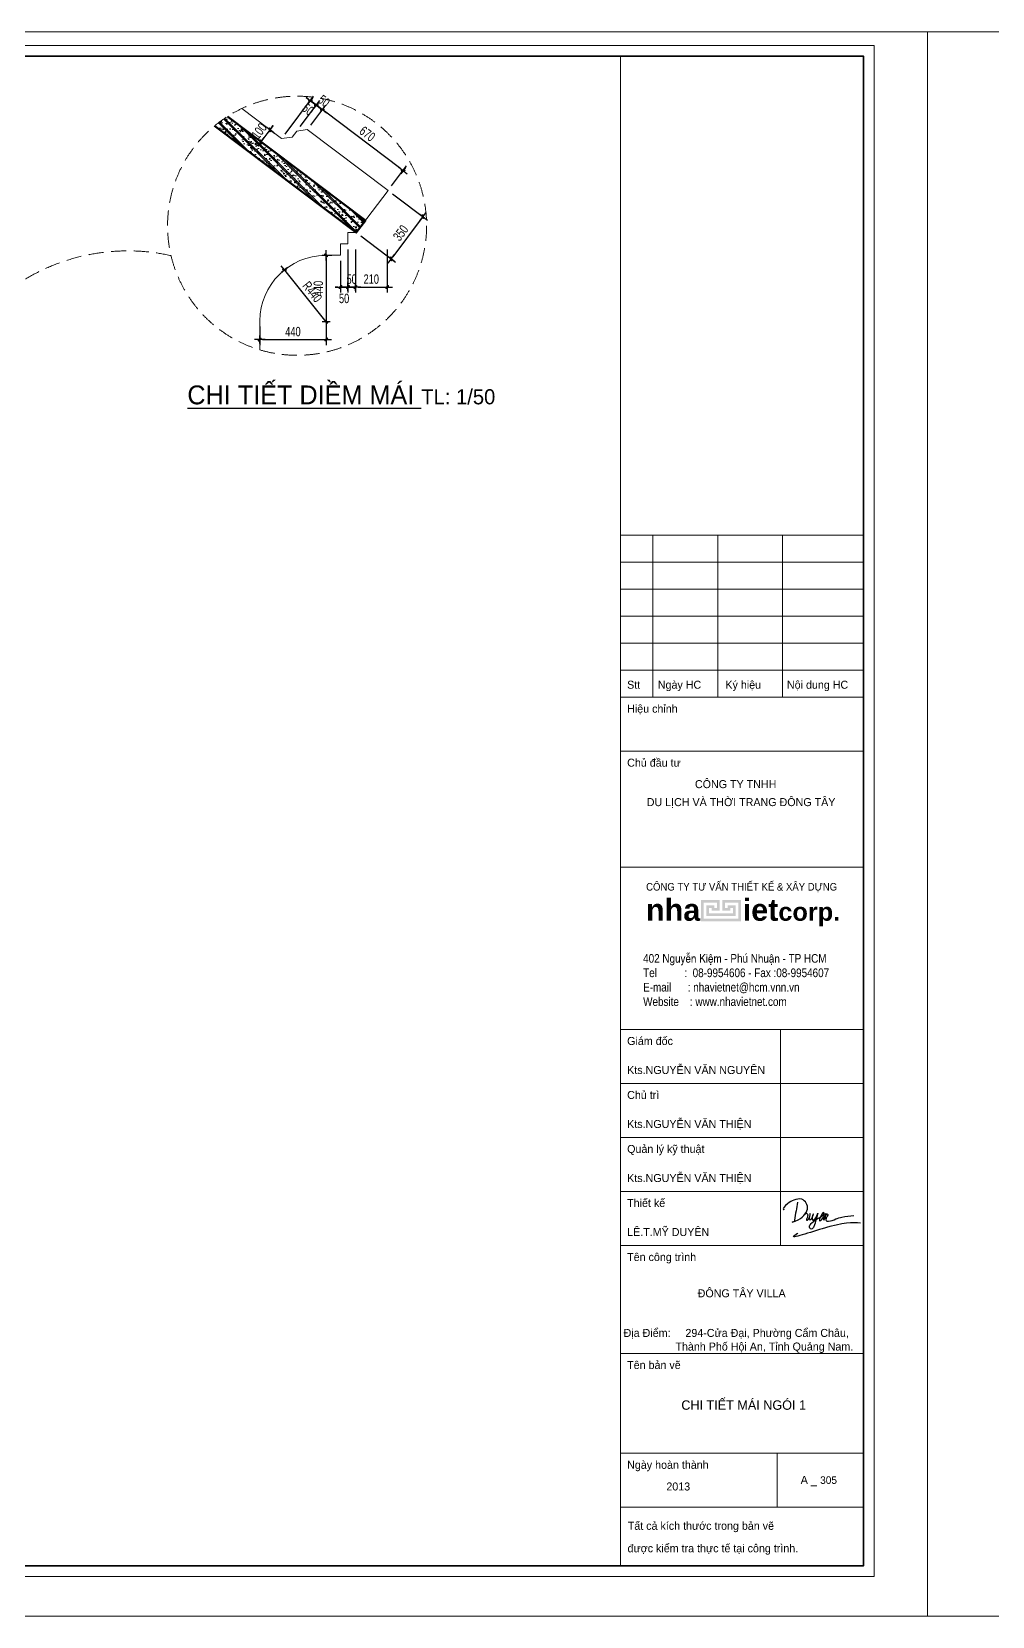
# Model space of a CAD drawing. Header units: inches. Extents: x 88947 to 296847, y 35049 to 161062.
# Drawn here: x 261209 to 267577, y 129559 to 140060 of the extents above; entities that cross this region are included whole.
import ezdxf
from ezdxf.enums import TextEntityAlignment as Align

# ---------------------------------------------------------------- set-up
doc = ezdxf.new("R2010")
doc.units = ezdxf.units.IN
doc.header["$MEASUREMENT"] = 0
doc.header["$PDMODE"] = 1
doc.linetypes.add('DASHED', pattern=[0.75, 0.5, -0.25])
doc.layers.add('$AUDIT_BAD_LAYER1', color=7, linetype='Continuous')
doc.layers.add('text', color=2, linetype='Continuous')
for name, color, linetype, lineweight in [('0.15', 175, 'Continuous', 20), ('0.4', 1, 'Continuous', 30), ('A-Dims', 145, 'Continuous', 25), ('A-Text', 30, 'Continuous', 9), ('A-Wall', 2, 'Continuous', 35), ('DIM', 7, 'Continuous', 25), ('HACTH', 8, 'Continuous', 5), ('KHUNG 1', 6, 'Continuous', 70), ('KHUNG 2', 144, 'Continuous', 18), ('NETMANH', 192, 'Continuous', 18), ('THAY', 3, 'Continuous', 18), ('TUONG', 4, 'Continuous', 50)]:
    doc.layers.add(name, color=color, linetype=linetype, lineweight=lineweight)
doc.styles.add('FRANKO', font='VFRANKO.TTF')
doc.styles.add('KHUNGTEN', font='VHELVEB.TTF')
doc.styles.add('VNI-HELVE-CONDENSE', font='VNARIAL.TTF', dxfattribs={"width": 0.7})
doc.dimstyles.new('TAS-50', dxfattribs={"dimscale": 25, "dimtxt": 2.5, "dimasz": 0.7, "dimexe": 1.5, "dimexo": 1.5, "dimgap": 0.8, "dimtad": 1, "dimdec": 0, "dimzin": 3, "dimdsep": 46, "dimtxsty": 'VNI-HELVE-CONDENSE', "dimblk": 'TICK', "dimcen": 2.5, "dimclrt": 71, "dimazin": 2, "dimtfac": 0.75, "dimtdec": 0, "dimtix": 1, "dimtmove": 2, "dimatfit": 2, "dimldrblk": 'TICK123', "dimfxl": 1.5, "dimtolj": 1, "dimtzin": 0, "dimarcsym": 0})

# ---------------------------------------------------------------- blocks, each defined once
blk = doc.blocks.new('A$C22DF5D2D')
for points in [[(-10, 1159), (-123, 479), (-148, 421), (-212, 409), (-104, 451), (219, 660), (363, 901), (147, 1267), (-150, 1235), (-388, 1094), (-537, 889), (-506, 892)], [(255, 700), (290, 728), (339, 743), (363, 705), (341, 552), (331, 483), (357, 485), (464, 729), (431, 561), (448, 495), (513, 535), (530, 566), (588, 726), (535, 529), (559, 486), (639, 526), (747, 742), (622, 304), (565, 189), (507, 143), (444, 188), (443, 257), (521, 382), (803, 578), (926, 655), (981, 729), (981, 766), (870, 665), (831, 456), (904, 515), (1051, 736), (976, 480), (1094, 717), (1127, 703), (1105, 634), (1056, 499), (1066, 460), (1148, 442), (1421, 530), (1656, 597), (2094, 666)], [(2356, 378), (916, 165), (-61, -39), (0, 0), (-61, -39)]]:
    blk.add_spline(points, degree=3)
blk = doc.blocks.new('khung ten')
at = {"layer": '0.4'}
h = blk.add_hatch(color=256, dxfattribs=at)
h.paths.add_polyline_path([(303108, -206615), (302758, -206615), (302758, -207015), (303508, -207015), (303508, -206615), (303158, -206615), (303158, -206815), (303308, -206815), (303308, -206765), (303358, -206765), (303358, -206865), (302908, -206865), (302908, -206765), (302958, -206765), (302958, -206815), (303108, -206815)])
h.paths.add_polyline_path([(303058, -206665), (303058, -206765), (303008, -206765), (303008, -206715), (302858, -206715), (302858, -206915), (303408, -206915), (303408, -206715), (303258, -206715), (303258, -206765), (303208, -206765), (303208, -206665), (303458, -206665), (303458, -206965), (302808, -206965), (302808, -206665)], flags=16)
at = {"layer": '0.15', "ltscale": 0.7}
blk.add_line((301249, -213090), (305804, -213090), dxfattribs=at)
at = {"layer": 'A-Wall', "ltscale": 0.7}
blk.add_lwpolyline([(267204, -219099), (305804, -219099), (305804, -190799), (267204, -190799)], close=True, dxfattribs=at)
at = {"layer": 'KHUNG 2', "ltscale": 0.7}
for p, q in [((301249, -219099), (301249, -190799)), ((301249, -199776), (305804, -199776)), ((301856, -202813), (301856, -199776)), ((303071, -202813), (303071, -199776)), ((304286, -202813), (304286, -199776)), ((301249, -200282), (305804, -200282)), ((301249, -200789), (305804, -200789)), ((305804, -201295), (301249, -201295)), ((301249, -201801), (305804, -201801)), ((301249, -202307), (305804, -202307)), ((301249, -202813), (305804, -202813)), ((301249, -203826), (305804, -203826)), ((301249, -206004), (305804, -206004)), ((301249, -209041), (305804, -209041)), ((304246, -213090), (304246, -209041)), ((301249, -210053), (305804, -210053)), ((301249, -211065), (305804, -211065)), ((301249, -212078), (305804, -212078)), ((301249, -213090), (305804, -213090)), ((301249, -215115), (305804, -215115)), ((301249, -216986), (305804, -216986)), ((304185, -217998), (304185, -216986)), ((301249, -217998), (305804, -217998))]:
    blk.add_line(p, q, dxfattribs=at)
blk.add_lwpolyline([(267004, -219299), (306004, -219299), (306004, -190599), (267004, -190599)], close=True, dxfattribs=at)
at = {"layer": 'NETMANH', "ltscale": 0.7}
blk.add_lwpolyline([(265004, -220042), (307004, -220042), (307004, -190342), (265004, -190342)], close=True, dxfattribs=at)
at = {"layer": 'text', "linetype": 'Continuous', "xscale": 0.5, "yscale": 0.5, "zscale": 0.5}
blk.add_blockref('A$C22DF5D2D', (304573, -212860), dxfattribs=at)
at = {"layer": '$AUDIT_BAD_LAYER1', "color": 2, "linetype": 'Continuous', "style": 'KHUNGTEN', "width": 0.9}
blk.add_text('COÂNG TY TÖ VAÁN THIEÁT KEÁ & XAÂY DÖÏNG', height=142.53, dxfattribs=at).set_placement((303519, -206369), align=Align.MIDDLE_CENTER)
at = {"layer": '$AUDIT_BAD_LAYER1', "color": 2, "linetype": 'Continuous', "insert": (301673, -207630), "char_height": 161.97, "width": 6102.51, "attachment_point": 1, "style": 'KHUNGTEN'}
blk.add_mtext('{\\fVNI-Helve-Condense|b0|i0|c0|p2;402 Nguyeãn Kieäm - Phuù Nhuaän - TP HCM \\PTel          :  08-9954606 - Fax :08-9954607\\PE-mail      : nhavietnet@hcm.vnn.vn\\PWebsite    : www.nhavietnet.com}', dxfattribs=at)
at = {"layer": 'text', "linetype": 'Continuous', "style": 'FRANKO'}
for s, p in [('Stt', (301373, -202657)), ('Ngaøy HC', (301948, -202657)), ('Kyù hieäu', (303215, -202657)), ('Noäi dung HC', (304369, -202657)), ('Hieäu chænh', (301373, -203106)), ('Chuû ñaàu tö', (301373, -204118)), ('COÂNG TY TNHH ', (302644, -204520)), ('DU LÒCH VAØ THÔØI TRANG ÑOÂNG TAÂY', (301740, -204857)), ('Giaùm ñoác', (301373, -209334)), ('Kts.NGUYEÃN VAÊN NGUYEÂN', (301373, -209878)), ('Chuû trì', (301373, -210346)), ('Kts.NGUYEÃN VAÊN THIEÄN', (301373, -210890)), ('Quaûn lyù kyõ thuaät', (301373, -211358)), ('Kts.NGUYEÃN VAÊN THIEÄN', (301373, -211903)), ('Thieát keá', (301373, -212370)), ('LEÂ.T.MYÕ DUYEÂN', (301373, -212915)), ('Teân coâng trình', (301373, -213383)), ('ÑOÂNG TAÂY VILLA', (302695, -214063)), ('Ñòa Ñieåm:     294-Cöûa Ñaïi, Phöôøng Caåm Chaâu, ', (301306, -214806)), ('Thaønh Phoá Hoäi An, Tænh Quaûng Nam.', (302278, -215061)), ('Teân baûn veõ ', (301373, -215407)), ('Ngaøy hoaøn thaønh', (301373, -217278)), ('2013', (302108, -217684)), ('A _ ', (304627, -217560)), ('Taát caû kích thöôùc trong baûn veõ ', (301385, -218421)), ('ñöôïc kieåm tra thöïc teá taïi coâng trình.', (301381, -218842))]:
    blk.add_text(s, height=150, dxfattribs=at).set_placement(p)
at = {"layer": 'text', "linetype": 'Continuous', "insert": (303546, -206852), "char_height": 410.12, "width": 9417.44, "attachment_point": 5, "style": 'KHUNGTEN'}
blk.add_mtext('{\\fVNI-Helve|b1|i0|c0|p2;nha     iet\\H0.8274x;corp.}', dxfattribs=at)
blk = doc.blocks.new('TICK')
at = {"layer": 'A-Dims', "color": 1}
for p, q in [((-2, 0), (2, 0)), ((0, 1.5), (0, -1.5))]:
    blk.add_line(p, q, dxfattribs=at)
at = {"layer": 'A-Dims', "color": 1, "const_width": 0.788}
blk.add_lwpolyline([(-0.33, -0.35), (0.38, 0.38)], dxfattribs=at)
at = {"layer": 'A-Dims', "color": 1, "const_width": 0.394}
for points in [[(0.24, 0.52, -0.414214), (0.52, 0.52, -1)], [(0.52, 0.52, -0.414214), (0.52, 0.24, -1)], [(-0.47, -0.21, 0.414214), (-0.47, -0.49, 1)], [(-0.47, -0.49, 0.414214), (-0.19, -0.49, 1)]]:
    blk.add_lwpolyline(points, format="xyb", dxfattribs=at)
blk = doc.blocks.new('*D2903')
at = {"layer": 'Defpoints', "color": 0}
for p in [(262885, 138482), (263161, 138138)]:
    blk.add_point(p, dxfattribs=at)
at = {"layer": 'DIM', "color": 0, "lineweight": -2}
blk.add_line((263161, 138138), (262896, 138468), dxfattribs=at)
at = {"layer": 'DIM', "color": 0, "lineweight": -2, "xscale": 17.5, "yscale": 17.5, "zscale": 17.5, "rotation": 128.7313905532064}
blk.add_blockref('TICK', (262885, 138482), dxfattribs=at)
at = {"layer": 'DIM', "color": 71, "insert": (263069, 138336), "char_height": 62.5, "attachment_point": 5, "rotation": 308.7314, "style": 'VNI-HELVE-CONDENSE'}
blk.add_mtext('\\A1;R440', dxfattribs=at)
blk = doc.blocks.new('TICK123')
at = {"layer": 'A-Dims', "color": 1}
blk.add_lwpolyline([(0.05, 0, 0, 0.84, 0), (-2.11, 0, 8.4, 8.4, 0)], format="xyseb", dxfattribs=at)
blk = doc.blocks.new('*D2904')
at = {"layer": 'Defpoints', "color": 0}
for p in [(262721, 138144), (263161, 138138), (263161, 138020)]:
    blk.add_point(p, dxfattribs=at)
at = {"layer": 'DIM', "color": 0, "lineweight": -2}
for p, q in [((262721, 138107), (262721, 137982)), ((263161, 138101), (263161, 137982)), ((262738, 138020), (263143, 138020))]:
    blk.add_line(p, q, dxfattribs=at)
at = {"layer": 'DIM', "color": 0, "lineweight": -2, "xscale": 17.5, "yscale": 17.5, "zscale": 17.5, "rotation": 180}
blk.add_blockref('TICK', (262721, 138020), dxfattribs=at)
at = {"layer": 'DIM', "color": 0, "lineweight": -2, "xscale": 17.5, "yscale": 17.5, "zscale": 17.5}
blk.add_blockref('TICK', (263161, 138020), dxfattribs=at)
at = {"layer": 'DIM', "color": 71, "insert": (262941, 138072), "char_height": 62.5, "attachment_point": 5, "style": 'VNI-HELVE-CONDENSE'}
blk.add_mtext('\\A1;440', dxfattribs=at)
blk = doc.blocks.new('*D2763')
at = {"layer": 'Defpoints', "color": 0}
for p in [(263255, 138578), (263305, 138578), (263305, 138368)]:
    blk.add_point(p, dxfattribs=at)
at = {"layer": 'DIM', "color": 0, "lineweight": -2}
for p, q in [((263255, 138541), (263255, 138331)), ((263305, 138541), (263305, 138331)), ((263238, 138368), (263220, 138368)), ((263255, 138368), (263305, 138368)), ((263323, 138368), (263340, 138368))]:
    blk.add_line(p, q, dxfattribs=at)
at = {"layer": 'DIM', "color": 0, "lineweight": -2, "xscale": 17.5, "yscale": 17.5, "zscale": 17.5}
blk.add_blockref('TICK', (263255, 138368), dxfattribs=at)
at = {"layer": 'DIM', "color": 0, "lineweight": -2, "xscale": 17.5, "yscale": 17.5, "zscale": 17.5, "rotation": 180}
blk.add_blockref('TICK', (263305, 138368), dxfattribs=at)
at = {"layer": 'DIM', "color": 71, "insert": (263280, 138292), "char_height": 62.5, "attachment_point": 5, "style": 'VNI-HELVE-CONDENSE'}
blk.add_mtext('\\A1;50', dxfattribs=at)
blk = doc.blocks.new('*D2764')
at = {"layer": 'Defpoints', "color": 0}
for p in [(263305, 138653), (263355, 138653), (263355, 138368)]:
    blk.add_point(p, dxfattribs=at)
at = {"layer": 'DIM', "color": 0, "lineweight": -2}
for p, q in [((263305, 138616), (263305, 138331)), ((263355, 138616), (263355, 138331)), ((263288, 138368), (263270, 138368)), ((263305, 138368), (263355, 138368)), ((263373, 138368), (263390, 138368))]:
    blk.add_line(p, q, dxfattribs=at)
at = {"layer": 'DIM', "color": 0, "lineweight": -2, "xscale": 17.5, "yscale": 17.5, "zscale": 17.5}
blk.add_blockref('TICK', (263305, 138368), dxfattribs=at)
at = {"layer": 'DIM', "color": 0, "lineweight": -2, "xscale": 17.5, "yscale": 17.5, "zscale": 17.5, "rotation": 180}
blk.add_blockref('TICK', (263355, 138368), dxfattribs=at)
at = {"layer": 'DIM', "color": 71, "insert": (263330, 138420), "char_height": 62.5, "attachment_point": 5, "style": 'VNI-HELVE-CONDENSE'}
blk.add_mtext('\\A1;50', dxfattribs=at)
blk = doc.blocks.new('*D2765')
at = {"layer": 'Defpoints', "color": 0}
for p in [(263355, 138653), (263565, 138653), (263565, 138368)]:
    blk.add_point(p, dxfattribs=at)
at = {"layer": 'DIM', "color": 0, "lineweight": -2}
for p, q in [((263355, 138616), (263355, 138331)), ((263565, 138616), (263565, 138331)), ((263373, 138368), (263548, 138368))]:
    blk.add_line(p, q, dxfattribs=at)
at = {"layer": 'DIM', "color": 0, "lineweight": -2, "xscale": 17.5, "yscale": 17.5, "zscale": 17.5, "rotation": 180}
blk.add_blockref('TICK', (263355, 138368), dxfattribs=at)
at = {"layer": 'DIM', "color": 0, "lineweight": -2, "xscale": 17.5, "yscale": 17.5, "zscale": 17.5}
blk.add_blockref('TICK', (263565, 138368), dxfattribs=at)
at = {"layer": 'DIM', "color": 71, "insert": (263460, 138420), "char_height": 62.5, "attachment_point": 5, "style": 'VNI-HELVE-CONDENSE'}
blk.add_mtext('\\A1;210', dxfattribs=at)
blk = doc.blocks.new('*D2905')
at = {"layer": 'Defpoints', "color": 0}
for p in [(263571, 139008), (263361, 138728), (263591, 138555)]:
    blk.add_point(p, dxfattribs=at)
at = {"layer": 'DIM', "color": 0, "lineweight": -2}
for p, q in [((263601, 138985), (263832, 138812)), ((263791, 138820), (263602, 138569)), ((263390, 138706), (263621, 138532))]:
    blk.add_line(p, q, dxfattribs=at)
at = {"layer": 'DIM', "color": 0, "lineweight": -2, "xscale": 17.5, "yscale": 17.5, "zscale": 17.5}
for p, rotation in [((263802, 138834), 53.00000000000341), ((263591, 138555), 233.0000000000034)]:
    blk.add_blockref('TICK', p, dxfattribs=dict(at, rotation=rotation))
at = {"layer": 'DIM', "color": 71, "insert": (263655, 138726), "char_height": 62.5, "attachment_point": 5, "rotation": 53, "style": 'VNI-HELVE-CONDENSE'}
blk.add_mtext('\\A1;350', dxfattribs=at)
blk = doc.blocks.new('*D2906')
at = {"layer": 'Defpoints', "color": 0}
for p in [(263136, 139543), (263036, 139411), (263571, 139008)]:
    blk.add_point(p, dxfattribs=at)
at = {"layer": 'DIM', "color": 0, "lineweight": -2}
for p, q in [((263059, 139441), (263158, 139573)), ((263657, 139151), (263150, 139533)), ((263594, 139038), (263693, 139170))]:
    blk.add_line(p, q, dxfattribs=at)
at = {"layer": 'DIM', "color": 0, "lineweight": -2, "xscale": 17.5, "yscale": 17.5, "zscale": 17.5}
for p, rotation in [((263136, 139543), 143.0000000000013), ((263671, 139140), 323.0000000000013)]:
    blk.add_blockref('TICK', p, dxfattribs=dict(at, rotation=rotation))
at = {"layer": 'DIM', "color": 71, "insert": (263434, 139383), "char_height": 62.5, "attachment_point": 5, "rotation": 323, "style": 'VNI-HELVE-CONDENSE'}
blk.add_mtext('\\A1;670', dxfattribs=at)
blk = doc.blocks.new('*D2907')
at = {"layer": 'Defpoints', "color": 0}
for p in [(263096, 139573), (262966, 139401), (263036, 139411)]:
    blk.add_point(p, dxfattribs=at)
at = {"layer": 'DIM', "color": 0, "lineweight": -2}
for p, q in [((262989, 139431), (263118, 139603)), ((263059, 139441), (263158, 139573)), ((263082, 139584), (263068, 139594)), ((263136, 139543), (263096, 139573)), ((263150, 139533), (263164, 139522))]:
    blk.add_line(p, q, dxfattribs=at)
at = {"layer": 'DIM', "color": 0, "lineweight": -2, "xscale": 17.5, "yscale": 17.5, "zscale": 17.5}
for p, rotation in [((263096, 139573), 322.9999999986278), ((263136, 139543), 142.9999999986278)]:
    blk.add_blockref('TICK', p, dxfattribs=dict(at, rotation=rotation))
at = {"layer": 'DIM', "color": 71, "insert": (263147, 139600), "char_height": 62.5, "attachment_point": 5, "rotation": 323, "style": 'VNI-HELVE-CONDENSE'}
blk.add_mtext('\\A1;50', dxfattribs=at)
blk = doc.blocks.new('*D2908')
at = {"layer": 'Defpoints', "color": 0}
for p in [(263056, 139603), (262866, 139351), (262966, 139401)]:
    blk.add_point(p, dxfattribs=at)
at = {"layer": 'DIM', "color": 0, "lineweight": -2}
for p, q in [((262889, 139381), (263078, 139633)), ((262989, 139431), (263118, 139603)), ((263042, 139614), (263028, 139624)), ((263096, 139573), (263056, 139603)), ((263110, 139563), (263124, 139552))]:
    blk.add_line(p, q, dxfattribs=at)
at = {"layer": 'DIM', "color": 0, "lineweight": -2, "xscale": 17.5, "yscale": 17.5, "zscale": 17.5}
for p, rotation in [((263056, 139603), 322.9999999986278), ((263096, 139573), 142.9999999986278)]:
    blk.add_blockref('TICK', p, dxfattribs=dict(at, rotation=rotation))
at = {"layer": 'DIM', "color": 71, "insert": (263041, 139545), "char_height": 62.5, "attachment_point": 5, "rotation": 323, "style": 'VNI-HELVE-CONDENSE'}
blk.add_mtext('\\A1;50', dxfattribs=at)
blk = doc.blocks.new('*D2909')
at = {"layer": 'Defpoints', "color": 0}
for p in [(263152, 138578), (263161, 138138), (263161, 138138)]:
    blk.add_point(p, dxfattribs=at)
at = {"layer": 'DIM', "color": 0, "lineweight": -2}
for p, q in [((263161, 138561), (263161, 138156)), ((263190, 138578), (263198, 138578))]:
    blk.add_line(p, q, dxfattribs=at)
at = {"layer": 'DIM', "color": 0, "lineweight": -2, "xscale": 17.5, "yscale": 17.5, "zscale": 17.5}
for p, rotation in [((263161, 138578), 90), ((263161, 138138), 270)]:
    blk.add_blockref('TICK', p, dxfattribs=dict(at, rotation=rotation))
at = {"layer": 'DIM', "color": 71, "insert": (263109, 138358), "char_height": 62.5, "attachment_point": 5, "rotation": 90, "style": 'VNI-HELVE-CONDENSE'}
blk.add_mtext('\\A1;440', dxfattribs=at)
blk = doc.blocks.new('*D2910')
at = {"layer": 'Defpoints', "color": 0}
for p in [(262690, 139359), (262750, 139439), (262728, 139330)]:
    blk.add_point(p, dxfattribs=at)
at = {"layer": 'KHUNG 1', "color": 0, "lineweight": -2}
for p, q in [((262788, 139410), (262728, 139330)), ((262780, 139416), (262818, 139387)), ((262799, 139424), (262809, 139438)), ((262718, 139316), (262707, 139302)), ((262720, 139336), (262758, 139307))]:
    blk.add_line(p, q, dxfattribs=at)
at = {"layer": 'KHUNG 1', "color": 0, "lineweight": -2, "xscale": 17.5, "yscale": 17.5, "zscale": 17.5}
for p, rotation in [((262728, 139330), 52.99988848418366), ((262788, 139410), 232.9998884841837)]:
    blk.add_blockref('TICK', p, dxfattribs=dict(at, rotation=rotation))
at = {"layer": 'KHUNG 1', "color": 71, "insert": (262717, 139401), "char_height": 62.5, "attachment_point": 5, "rotation": 52.9999, "style": 'VNI-HELVE-CONDENSE'}
blk.add_mtext('\\A1;100', dxfattribs=at)

msp = doc.modelspace()

# ---------------------------------------------------------------- hatches: boundary and pattern name
at = {"layer": 'HACTH'}
h = msp.add_hatch(dxfattribs=at)
h.set_pattern_fill('CHAU-01', color=256, scale=10, style=0, pattern_type=2)
h.set_pattern_definition([(130, (252981.13, 127825.13), (-71.72602, -6.27521), [7.5, -82.5]), (185, (252981.13, 127825.13), (13.87513, 75.2192), [6, -66]), (79.5486, (252975.15, 127824.61), (-57.85094, 68.94395), [6.37402, -70.1142]), (133.8158, (252981.13, 127845.13), (-106.7241, -16.5519), [11.25, -123.75]), (83.3644, (252972.23, 127843.75), (-93.4663, 97.4118), [9.561, -105.1713]), (188.8158, (252981.13, 127845.13), (-93.4662, 97.41186), [9, -99]), (159, (252971.13, 127840.13), (-59.6907, -40.2619), [7.5, -82.5]), (214, (252971.13, 127840.13), (-24.33153, 72.515), [6, -66]), (108.5486, (252966.15, 127836.78), (-84.02226, 32.25305), [6.37402, -70.1142]), (142.5, (252981.128, 127825.133), (-1.215986, 33.289385), [0, -65.2, 0, -67, 0, -66.25]), (172.5, (252981.128, 127825.133), (-26.30695, 39.44117), [0, -38.2, 0, -63.7, 0, -25.25]), (212.5, (253003.428, 127825.133), (-53.382244, -2.255487), [0, -25, 0, -78, 0, -103.5]), (222.5, (253013.43, 127825.133), (-58.31862, 10.0105), [0, -32.5, 0, -51.8, 0, -73.5]), (135, (252981.128, 127825.133), (30.05204, 30.05204), []), (135, (252981.128, 127837.383), (30.05204, 30.05204), [])])
edge = h.paths.add_edge_path()
edge.add_arc((262968.2, 138773.9), 858.6, 482.57114, 489.55125, ccw=False)
edge.add_line((262506, 139497.5), (263420.7, 138808.2))
edge.add_line((263420.7, 138808.2), (263360.5, 138728.4))
edge.add_line((263360.5, 138728.4), (262421.5, 139436))

# ---------------------------------------------------------------- linework, layer by layer
at = {"layer": 'KHUNG 2', "linetype": 'DASHED', "ltscale": 200}
msp.add_lwpolyline([(260525.6, 137430.2, -0.4450333), (262132.8, 138575.9, 1.4027902)], format="xyb", dxfattribs=at)
msp.add_circle((262968.2, 138773.9), 858.6, dxfattribs=at)
at = {"layer": 'THAY'}
for points in [[(262601.9, 139550.4), (262866, 139351.5)], [(263360.5, 138728.4), (263571.1, 139007.9), (263036.1, 139411.1), (262966.1, 139401.2), (262936, 139361.3), (262866, 139351.5)], [(263360.5, 138728.4), (263305.2, 138728.4), (263305.2, 138653.4), (263255.2, 138653.4), (263255.2, 138578.4), (263152.1, 138578.4)], [(262720.5, 138144.3), (262720.5, 137951.9)]]:
    msp.add_lwpolyline(points, dxfattribs=at)
msp.add_arc((263160.6, 138138.3), 440.2, 90.79092, 179.20908, dxfattribs=at)
at = {"layer": 'TUONG'}
msp.add_lwpolyline([(262506, 139497.5), (263420.7, 138808.2), (263360.5, 138728.4), (262421.5, 139436)], dxfattribs=at)

# ---------------------------------------------------------------- block references
at = {"layer": 'A-Text', "xscale": 0.3535714285681024, "yscale": 0.3535714286845177, "zscale": 0.3535714286832132}
for p in [(158599.4, 207359.5), (173449.4, 207359.5)]:
    msp.add_blockref('khung ten', p, dxfattribs=at)

# ---------------------------------------------------------------- texts
at = {"layer": 'text', "style": 'FRANKO'}
for s, height, p in [('CHI TIEÁT MAÙI NGOÙI 1', 62.5, (265515.4, 130927.5)), ('305', 50, (266435.7, 130436.3))]:
    msp.add_text(s, height=height, dxfattribs=at).set_placement(p)
at = {"layer": 'text', "insert": (262240.8, 137715.5), "char_height": 125, "width": 5864.249, "attachment_point": 1, "style": 'FRANKO'}
msp.add_mtext('{\\LCHI TIEÁT DIEÀM MAÙI \\H0.8x;\\lTL: 1/50}', dxfattribs=at)

# ---------------------------------------------------------------- dimensions: what is measured, and where the dimension line sits
at = {"layer": 'DIM'}
for base, p1, p2, angle, picture, middle in [((263055.8, 139603.3), (262966.1, 139401.2), (262866, 139351.5), 323, '*D2908', (263040.8, 139545.3)), ((263305.2, 138368.1), (263255.2, 138578.4), (263305.2, 138578.4), 180, '*D2763', (263280.2, 138292.5))]:
    dim = msp.add_linear_dim(base=base, p1=p1, p2=p2, angle=angle, dimstyle='TAS-50', dxfattribs=at)
    dim.commit()
    dim.dimension.update_dxf_attribs({"geometry": picture, "text_midpoint": middle, "dimtype": 160})
for base, p1, p2, angle, picture, middle in [((263095.7, 139573.3), (263036.1, 139411.1), (262966.1, 139401.2), 323, '*D2907', (263146.9, 139599.6)), ((263355.2, 138368.1), (263305.2, 138653.4), (263355.2, 138653.4), 180, '*D2764', (263330.2, 138420)), ((263565.2, 138368.1), (263355.2, 138653.4), (263565.2, 138653.4), 180, '*D2765', (263460.2, 138420)), ((263160.6, 138138.3), (263152.1, 138578.4), (263160.6, 138138.3), 90, '*D2909', (263108.7, 138358.3)), ((263160.6, 138019.7), (262720.5, 138144.3), (263160.6, 138138.3), 180, '*D2904', (262940.6, 138071.6))]:
    dim = msp.add_linear_dim(base=base, p1=p1, p2=p2, angle=angle, dimstyle='TAS-50', dxfattribs=at)
    dim.commit()
    dim.dimension.update_dxf_attribs({"geometry": picture, "text_midpoint": middle})
for p2, distance, picture, middle in [((263036.1, 139411.1), -165.4, '*D2906', (263434.4, 139383)), ((263360.5, 138728.4), 288.8, '*D2905', (263655, 138725.6))]:
    dim = msp.add_aligned_dim(p1=(263571.1, 139007.9), p2=p2, distance=distance, dimstyle='TAS-50', dxfattribs=at)
    dim.commit()
    dim.dimension.update_dxf_attribs({"geometry": picture, "text_midpoint": middle})
dim = msp.add_radius_dim(center=(263160.6, 138138.3), mpoint=(262885.2, 138481.6), dimstyle='TAS-50', dxfattribs=at)
dim.commit()
dim.dimension.update_dxf_attribs({"geometry": '*D2903', "text_midpoint": (263068.9, 138335.6)})
at = {"layer": 'KHUNG 1'}
dim = msp.add_aligned_dim(p1=(262750, 139438.8), p2=(262689.8, 139359), distance=48.1, dimstyle='TAS-50', dxfattribs=at)
dim.commit()
dim.dimension.update_dxf_attribs({"geometry": '*D2910', "text_midpoint": (262716.9, 139401.2)})

doc.saveas('drawing.dxf')
